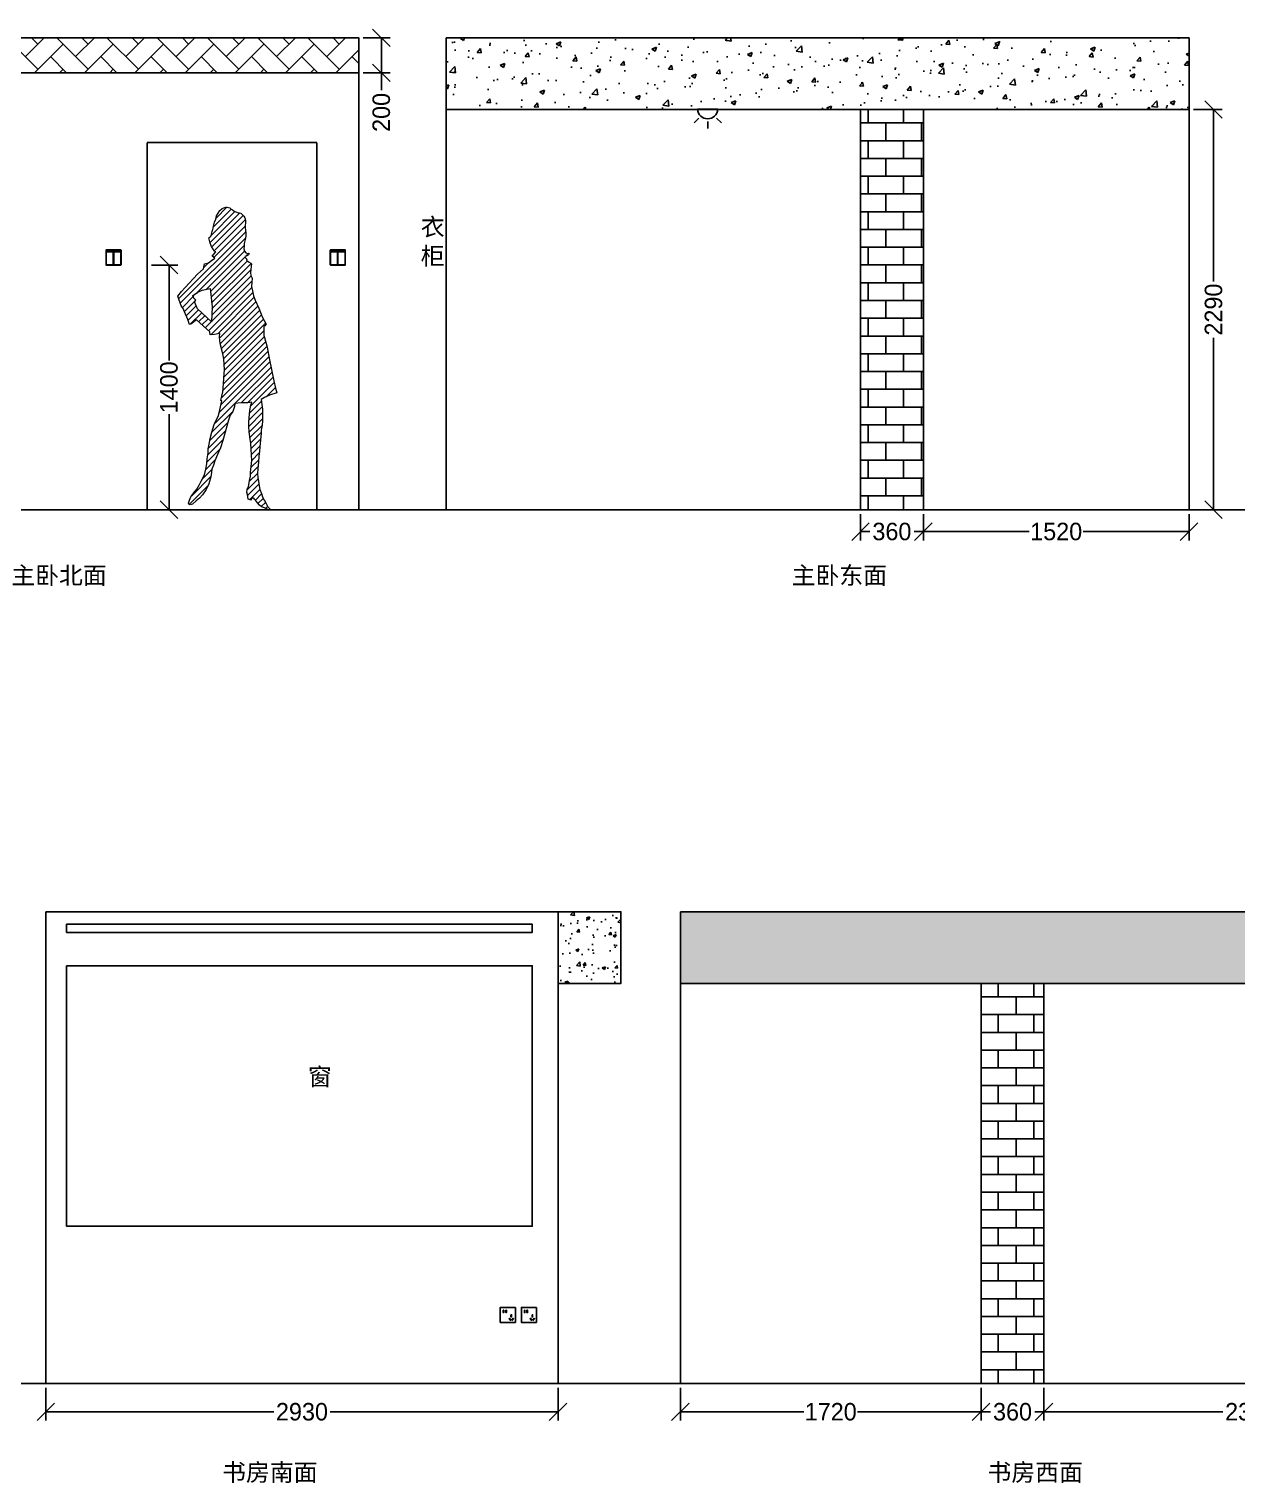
# Model space of a CAD drawing. Header units: millimetres. Extents: x -19825 to 39593, y -31971 to 32026.
# Drawn here: x -2565 to 4345, y -16925 to -8607 of the extents above; entities that cross this region are included whole.
import ezdxf

# ---------------------------------------------------------------- set-up
doc = ezdxf.new("R2010")
doc.units = ezdxf.units.MM
for name, color, linetype in [('blocks', 253, 'Continuous'), ('dim', 7, 'Continuous'), ('lighting', 6, 'Continuous'), ('strong current', 1, 'Continuous'), ('wall', 7, 'Continuous')]:
    doc.layers.add(name, color=color, linetype=linetype)
doc.styles.get("Standard").update_dxf_attribs({"font": 'Heiti SC.ttf'})
doc.dimstyles.new('副本 ISO-25', dxfattribs={"dimscale": 40, "dimtxt": 2.5, "dimasz": 2.5, "dimexe": 1.25, "dimexo": 0.625, "dimgap": 0.63, "dimtad": 0, "dimdec": 0, "dimtxsty": 'Standard', "dimblk": 'OBLIQUE', "dimblk1": 'OBLIQUE', "dimblk2": 'OBLIQUE', "dimcen": 2.5, "dimadec": 0, "dimazin": 0, "dimtfac": 1, "dimtdec": 0, "dimtmove": 0, "dimatfit": 3, "dimfxl": 1, "dimarcsym": 0})
pattern_1 = [(49.99999999999999, (0, 0), (182.184668996004, -15.93908553890309), [19.05, -209.55]), (355, (0, 0), (-35.24342142496934, 191.0568452390351), [15.24, -167.64058417]), (100.4514447, (15.182007, -1.3282535), (146.9412470903533, 175.1177519121951), [16.1900088, -178.0902446]), (46.18420000000001, (0, 50.8), (271.0790408921299, -42.04232793272719), [28.575, -314.325]), (96.63555760999999, (22.5899, 47.2965), (237.404134051503, 247.4261245977215), [24.28502314, -267.13560816]), (351.1841511700001, (0, 50.8), (237.404134064977, 247.4261245855326), [22.85996707, -251.45973192]), (21, (25.4, 38.1), (151.6143912691325, -102.2651981870876), [19.05, -209.55]), (326.0000000000001, (25.4, 38.1), (61.80202834764707, 184.1879661223193), [15.24, -167.64]), (71.45144499999999, (38.0345326, 29.5779001), (213.4164192787161, 81.92276888590526), [16.1900088, -178.0899376]), (37.50000000000001, (0, 0), (3.088603250591817, 84.55503887315311), [0, -165.608, 0, -170.18, 0, -168.275]), (7.499999999999999, (0, 0), (66.81966251030575, 100.1805748181195), [0, -97.02799999999999, 0, -161.798, 0, -64.135]), (327.5, (-56.642, 0), (135.5905951668714, -5.728743992673458), [0, -63.5, 0, -198.12, 0, -262.89]), (317.5, (-82.042, 0), (148.129181386018, 25.42649103333301), [0, -82.55, 0, -131.572, 0, -186.69])]

# ---------------------------------------------------------------- blocks, each defined once
blk = doc.blocks.new('switch - 2 gang 2 way')
at = {"transparency": 33554687}
blk.add_lwpolyline([(-43, 85.40000000000146, -0.4142135623730951), (-42.40000000000146, 86), (42.40000000000146, 86, -0.4142135623730951), (43, 85.40000000000146), (43, 0.5999999999985448, -0.4142135623730951), (42.40000000000146, 0), (-42.40000000000146, 0, -0.4142135623730951), (-43, 0.5999999999985448)], format="xyb", close=True, dxfattribs=at)
for points in [[(-41.44608262645124, 84.47344527245605), (-1.295381203100987, 84.47344527245605), (-1.295381203100987, 1.612720733352944), (-41.44608262645124, 1.612720733352944)], [(1.098822732328699, 84.47344527245605), (41.24952415567896, 84.47344527245605), (41.24952415567896, 1.612720733352944), (1.098822732328699, 1.612720733352944)], [(-36.22972963878055, 78.9285067445644), (-6.511734190771676, 78.9285067445644), (-6.511734190771676, 75.77346310053417), (-36.22972963878055, 75.77346310053417)], [(6.315175719999388, 78.9285067445644), (36.03317116800827, 78.9285067445644), (36.03317116800827, 75.77346310053417), (6.315175719999388, 75.77346310053417)]]:
    blk.add_lwpolyline(points, close=True, dxfattribs=at)
blk = doc.blocks.new('_Oblique')
at = {"color": 0, "linetype": 'ByBlock', "lineweight": -2}
blk.add_line((-0.5, -0.5), (0.5, 0.5), dxfattribs=at)
blk = doc.blocks.new('*D401')
at = {"layer": 'dim', "color": 0, "lineweight": -2, "transparency": 16777216}
for p, q in [((-1863.840760076594, -9956.90159800817), (-1714.361248203727, -9956.90159800817)), ((-1764.361248203727, -9956.90159800817), (-1764.361248203727, -10502.82923121759)), ((-1764.361248203727, -11356.90159800817), (-1764.361248203727, -10810.97396479875)), ((-1863.840760076594, -11356.90159800817), (-1714.361248203727, -11356.90159800817))]:
    blk.add_line(p, q, dxfattribs=at)
at = {"layer": 'dim', "color": 0, "lineweight": -2, "transparency": 16777216, "xscale": 100, "yscale": 100, "zscale": 100}
for p, rotation in [((-1764.361248203727, -9956.90159800817), 90), ((-1764.361248203727, -11356.90159800817), 270)]:
    blk.add_blockref('_Oblique', p, dxfattribs=dict(at, rotation=rotation))
at = {"layer": 'dim', "color": 0, "transparency": 16777216, "insert": (-1764.361248203725, -10656.90159800817), "char_height": 100, "attachment_point": 5, "rotation": 90}
blk.add_mtext('1400', dxfattribs=at)
blk = doc.blocks.new('A$C559E771F')
at = {"lineweight": 0, "ltscale": 3, "transparency": 33554559}
for p, q in [((184.0924555603415, 1527.595774493588), (354.8113977308385, 1698.314716664143)), ((190.8492848272435, 1569.70794281995), (327.1929188333452, 1706.05157682611)), ((195.357508463785, 1503.50548833789), (374.6662265267223, 1682.814206400712)), ((203.9324996736832, 1618.146496725559), (305.6645144547801, 1719.878511506598)), ((217.5206184147391, 1662.55205309295), (222.2336184144952, 1681.347053093108)), ((219.0393749445211, 1668.608711055713), (281.2141358342487, 1730.783471945382)), ((222.2336184144952, 1681.347053093108), (230.3936184146441, 1696.992053093068)), ((230.3936184146441, 1696.992053093068), (241.0646184142679, 1712.937053092959)), ((241.0646184142679, 1712.937053092959), (253.6166184144095, 1723.227053093113)), ((253.6166184144095, 1723.227053093113), (264.2846184144728, 1727.568053093186)), ((264.2846184144728, 1727.568053093186), (274.3286184147, 1730.343053093093)), ((274.3286184147, 1730.343053093093), (283.4276184143964, 1730.925053093029)), ((283.4276184143964, 1730.925053093029), (297.2336184144952, 1727.724053093028)), ((297.2336184144952, 1727.724053093028), (305.7026184140703, 1719.843053093267)), ((305.7026184140703, 1719.843053093267), (313.5476184142753, 1715.415053093078)), ((313.5476184142753, 1715.415053093078), (323.2736184142996, 1707.843053093325)), ((323.2736184142996, 1707.843053093325), (336.4526184145361, 1701.819053093059)), ((336.4526184145361, 1701.819053093059), (345.5486184144393, 1698.951053092984)), ((345.5486184144393, 1698.951053092984), (351.5096184145658, 1699.554053093219)), ((351.5096184145658, 1699.554053093219), (359.9816184141673, 1696.374053093052)), ((359.9816184141673, 1696.374053093052), (370.3346184142865, 1687.542053093057)), ((370.3346184142865, 1687.542053093057), (377.5496184141375, 1679.66705309329)), ((377.5496184141375, 1679.66705309329), (383.510618414497, 1669.290053092962)), ((383.510618414497, 1669.290053092962), (386.6456184145063, 1656.414053093205)), ((5.130209367489441, 1207.212172063504), (388.5435770270415, 1590.625539723027)), ((193.0316184142139, 1576.72805309316), (197.7446184144355, 1592.07305309319)), ((197.7446184144355, 1592.07305309319), (201.1976184141822, 1602.720053093246)), ((201.1976184141822, 1602.720053093246), (202.1396184144542, 1610.871053093025)), ((202.1396184144542, 1610.871053093025), (206.8496184144169, 1629.984053093096)), ((205.8488688590005, 1443.286170614185), (385.6308736917563, 1623.068175447086)), ((206.8496184144169, 1629.984053093096), (210.3056184144225, 1645.335053093062)), ((207.9259418612346, 1480.718582675879), (386.0534701268189, 1658.84611094126)), ((210.3056184144225, 1645.335053093062), (217.5206184147391, 1662.55205309295)), ((388.2116184146143, 1638.52805309309), (385.0736184143462, 1630.074053093063)), ((385.0736184143462, 1630.074053093063), (386.321618414484, 1614.384053093119)), ((386.321618414484, 1614.384053093119), (387.887618414592, 1599.324053092947)), ((386.6456184145063, 1656.414053093205), (388.2116184146143, 1638.52805309309)), ((387.887618414592, 1599.324053092947), (389.1416184143163, 1582.695053093222)), ((389.1416184143163, 1582.695053093222), (388.8236184143462, 1564.818053093011)), ((14.25121694803238, 1180.977840584732), (387.1517919108737, 1553.878415547369)), ((110.7890523015521, 1242.160336878791), (379.9074130982626, 1511.278697675705)), ((177.6536184144205, 1554.846053092944), (183.6176184141077, 1559.208053093083)), ((184.5536184143275, 1525.644053093012), (177.6536184144205, 1554.846053092944)), ((183.6176184141077, 1559.208053093083), (190.2086184141225, 1567.647053093038)), ((193.9616184146143, 1505.838053092972), (184.5536184143275, 1525.644053093012)), ((190.2086184141225, 1567.647053093038), (193.0316184142139, 1576.72805309316)), ((203.3726184144616, 1490.112053092889), (193.9616184146143, 1505.838053092972)), ((379.7156184143387, 1508.406053093291), (378.4586184141226, 1492.728053092869)), ((380.6576184146106, 1522.515053093055), (379.7156184143387, 1508.406053093291)), ((385.9976184142288, 1546.326053093042), (380.6576184146106, 1522.515053093055)), ((388.8236184143462, 1564.818053093011), (385.9976184142288, 1546.326053093042)), ((165.2174243747722, 1261.233369892725), (382.3454937289934, 1478.361439246975)), ((176.0606184140779, 1413.399053092958), (193.6346184147987, 1426.173053092992)), ((187.6739207764622, 1248.33452723507), (384.4759322793689, 1445.136538737977)), ((190.7984646602999, 1216.103732059797), (398.842597764451, 1424.147865163773)), ((193.6346184147987, 1426.173053092992), (211.2086184143554, 1439.577053093031)), ((196.1486184145324, 1449.99905309311), (217.779996312689, 1475.897465489368)), ((211.2086184143554, 1439.577053093031), (196.1486184145324, 1449.99905309311)), ((208.7066184147261, 1479.108053093165), (203.3726184144616, 1490.112053092889)), ((217.779996312689, 1475.897465489368), (208.7066184147261, 1479.108053093165)), ((378.4586184141226, 1492.728053092869), (381.2816184144467, 1479.540053092962)), ((381.2816184144467, 1479.540053092962), (390.3776184143499, 1469.463053092855)), ((394.4516184143721, 1453.131053093151), (382.8446184145287, 1449.111053093074)), ((382.8446184145287, 1449.111053093074), (385.0376184144989, 1443.768053093255)), ((385.0376184144989, 1443.768053093255), (389.1146184145474, 1439.670053093141)), ((389.1146184145474, 1439.670053093141), (394.4486184141133, 1433.685053092922)), ((390.3776184143499, 1469.463053092855), (399.7886184141972, 1465.653053092916)), ((391.420715442393, 1452.081321900972), (405.9709568419493, 1466.631563300616)), ((394.4486184141133, 1433.685053092922), (394.1336184146348, 1428.354053093033)), ((394.1336184146348, 1428.354053093033), (405.4286184143274, 1418.265053093171)), ((404.1806184144226, 1458.417053092999), (394.4516184143721, 1453.131053093151)), ((399.7886184141972, 1465.653053092916), (403.8686184142716, 1467.516053093335)), ((403.8686184142716, 1467.516053093335), (407.6336184146347, 1465.932053093013)), ((407.6336184146347, 1465.932053093013), (404.1806184144226, 1458.417053092999)), ((405.4286184143274, 1418.265053093171), (418.2926184141543, 1410.678053093113)), ((43.31061841454356, 1272.261053092981), (113.6066184146329, 1348.455053093232)), ((113.6066184146329, 1348.455053093232), (147.815618414199, 1379.031053093116)), ((147.815618414199, 1379.031053093116), (152.8406184143387, 1407.549053093156)), ((149.1464353408664, 1386.583737096225), (175.9284541357774, 1413.36575589102)), ((152.8406184143387, 1407.549053093156), (176.0606184140779, 1413.399053092958)), ((193.9230085443705, 1183.872936884436), (419.4650915216189, 1409.415019861626)), ((194.0812220005318, 1113.320472221647), (419.637615454616, 1338.876865675789)), ((195.6275106885005, 1150.222099969163), (417.6077460669912, 1372.202335347596)), ((417.6596184140071, 1373.667053092998), (417.0266184145584, 1355.793053093104)), ((417.0266184145584, 1355.793053093104), (418.9046184141188, 1340.730053092848)), ((420.7976184142752, 1394.040053093078), (417.6596184140071, 1373.667053092998)), ((418.2926184141543, 1410.678053093113), (422.6816184141206, 1405.950053092994)), ((418.9046184141188, 1340.730053092848), (425.4926184145733, 1324.074053093063)), ((422.6816184141206, 1405.950053092994), (420.7976184142752, 1394.040053093078)), ((-0.0003815856762230001, 1221.969053093082), (21.02661841455847, 1248.528053093265)), ((21.02661841455847, 1248.528053093265), (43.31061841454356, 1272.261053092981)), ((113.9006184143945, 1244.322053093143), (138.6926184147596, 1255.809053093166)), ((138.6926184147596, 1255.809053093166), (184.961618413683, 1265.271053093165)), ((175.3956495791208, 1023.924221681984), (423.2185422508045, 1271.747114353668)), ((184.961618413683, 1265.271053093165), (187.6406184141524, 1248.678053093114)), ((187.6406184141524, 1248.678053093114), (196.0976184145546, 1161.441053093149)), ((192.5349333120975, 1076.41884447413), (424.8110756631938, 1308.694986825227)), ((424.5476184142752, 1302.750053092983), (422.3486184142528, 1276.728053093218)), ((422.3486184142528, 1276.728053093218), (426.7346184141933, 1251.61505309309)), ((425.4926184145733, 1324.074053093063), (424.5476184142752, 1302.750053092983)), ((426.7346184141933, 1251.61505309309), (433.9466184144837, 1224.60905309327)), ((19.44261841429397, 1166.046053093189), (-0.0003815856762230001, 1221.969053093082)), ((31.67661841423251, 1151.874053092819), (19.44261841429397, 1166.046053093189)), ((26.49973135604523, 1157.871015933342), (90.23255999572572, 1221.60384457311)), ((37.71477148728446, 1133.730717005266), (103.3562032077461, 1199.372148725699)), ((48.52421001391485, 1109.184816472523), (105.9038438852876, 1166.564450343867)), ((85.00761841447093, 1224.249053093285), (113.9006184143945, 1244.322053093143)), ((90.99261841457336, 1221.219053092966), (85.00761841447093, 1224.249053093285)), ((91.61961841443554, 1209.93005309315), (90.99261841457336, 1221.219053092966)), ((103.5386184141971, 1199.208053093141), (91.61961841443554, 1209.93005309315)), ((96.63561841426416, 1188.891053092928), (103.5386184141971, 1199.208053093141)), ((112.9436184139922, 1149.606053093128), (96.63561841426416, 1188.891053092928)), ((188.2728320537135, 1001.446065096912), (429.2021015575155, 1242.37533460086)), ((228.4931646271143, 1006.311058611172), (437.5288537119049, 1215.346747695963)), ((239.6501594176516, 982.1127143423073), (447.5831383136098, 1190.04569323812)), ((243.5688819531351, 950.6760978185338), (457.9576656008139, 1165.064881466213)), ((433.9466184144837, 1224.60905309327), (443.6696184147148, 1199.469053093315)), ((443.6696184147148, 1199.469053093315), (463.1156184142455, 1152.64505309306)), ((37.94961841404439, 1133.025053092773), (31.67661841423251, 1151.874053092819)), ((58.02561841439455, 1087.764053093065), (37.94961841404439, 1133.025053092773)), ((68.06061841454357, 1060.428053092939), (58.02561841439455, 1087.764053093065)), ((59.21602899068965, 1084.521296390158), (118.7709700595587, 1144.076237459085)), ((70.84492716705427, 1060.794855507032), (136.9117606442887, 1126.861688984209)), ((106.6556184142828, 1085.652053092926), (74.96061841445044, 1061.337053093273)), ((183.2066184142604, 1016.910053092957), (106.6556184142828, 1085.652053092926)), ((192.440618414199, 1074.168053092813), (112.9436184139922, 1149.606053093128)), ((119.5122988261282, 1074.106888106733), (155.052551228553, 1109.647140509245)), ((138.1400824105367, 1057.379332631797), (173.1933418130502, 1092.432592034369)), ((196.0976184145546, 1161.441053093149), (192.440618414199, 1074.168053092813)), ((250.1369646885432, 921.8888414945686), (468.3842203745152, 1140.136097180657)), ((257.2169384758455, 893.6134762224973), (478.8622179718221, 1115.25875571859)), ((263.6128627480939, 864.6540614354891), (490.0583946849217, 1091.099593372433)), ((463.1156184142455, 1152.64505309306), (483.5006184144877, 1104.246053093025)), ((483.5006184144877, 1104.246053093025), (505.14261841448, 1060.860053093201)), ((74.96061841445044, 1061.337053093273), (68.06061841454357, 1060.428053092939)), ((156.767865994945, 1040.65177715689), (191.3341323975473, 1075.218043559434)), ((184.4576184144243, 1001.223053093156), (183.2066184142604, 1016.910053092957)), ((209.2466184145305, 1002.672053093003), (184.4576184144243, 1001.223053093156)), ((239.9966184142977, 1008.486053093132), (209.2466184145305, 1002.672053093003)), ((239.3666184144095, 989.3580530929903), (239.9966184142977, 1008.486053093132)), ((265.4342773023527, 831.1201369303453), (501.8250221060589, 1067.51088173408)), ((266.3563026285264, 796.6868231971747), (492.7991402717307, 1023.129660840495)), ((493.2176184142008, 1048.053053093114), (492.3441302743738, 996.0305330855772)), ((498.239618414547, 1052.109053093154), (493.2176184142008, 1048.053053093114)), ((503.5316184142137, 1059.12605309303), (498.239618414547, 1052.109053093154)), ((505.14261841448, 1060.860053093201), (503.5316184142137, 1059.12605309303)), ((240.2996184146032, 965.5170530930336), (239.3666184144095, 989.3580530929903)), ((245.0036184140481, 944.1630530932744), (240.2996184146032, 965.5170530930336)), ((253.469618414063, 907.4280530931136), (245.0036184140481, 944.1630530932744)), ((257.8975034598261, 682.1620068505581), (510.4230793751776, 934.6875827659967)), ((261.2643257293385, 720.8841681794728), (503.071969273733, 962.6918117238383)), ((264.7287363568321, 759.7039178662817), (495.0816964525729, 990.0568779620517)), ((492.3441302743738, 996.0305330855772), (496.9706184142269, 985.9350530930968)), ((496.9706184142269, 985.9350530930968), (511.3976184143685, 930.9750530931343)), ((511.3976184143685, 930.9750530931343), (524.8766184141858, 858.4590530931889)), ((237.5211987574585, 555.7196849702741), (527.4923174693249, 845.690803682315)), ((246.9257900058292, 600.4796152780183), (521.7462692798581, 875.3000945519886)), ((249.084864096716, 637.9940284279293), (516.2046143561602, 905.1137786875481)), ((260.3696184142027, 881.9910530931376), (253.469618414063, 907.4280530931136)), ((264.1286184145138, 861.8970530929217), (260.3696184142027, 881.9910530931376)), ((266.6306184143759, 802.9200530932575), (264.1286184145138, 861.8970530929217)), ((524.8766184141858, 858.4590530931889), (549.6297523607498, 737.6293317667149)), ((213.2107195577118, 496.0538667110377), (533.5037083150819, 816.3468554685242)), ((261.2816184146796, 721.0830530930832), (264.4226184142754, 752.7480530932953)), ((264.4226184142754, 752.7480530932953), (266.6306184143759, 802.9200530932575)), ((363.354704861762, 610.8425129559764), (539.515099160606, 787.0029072548205)), ((399.1120577552356, 611.2445267898148), (545.526490006363, 757.6589590410292)), ((246.2036184144672, 625.1790530930448), (257.192618414294, 674.0550530928592)), ((257.192618414294, 674.0550530928592), (261.2816184146796, 721.0830530930832)), ((418.0212825713677, 594.7984125467773), (551.7109512372408, 728.4880812127667)), ((504.8173560695722, 646.2391469858121), (558.2675850975792, 699.6893760137607)), ((565.9436184144579, 668.820053093048), (525.7796184141189, 655.2120530930404)), ((549.6297523607498, 737.6293317667149), (559.3616184145211, 694.8840530929447)), ((559.3616184145211, 694.8840530929447), (565.9436184144579, 668.820053093048)), ((561.1189516747836, 667.1854035315046), (565.3004556051455, 671.366907462012)), ((237.0896184141748, 553.7100530932948), (244.6256184149533, 588.8010530930187)), ((244.6256184149533, 588.8010530930187), (251.5376184140332, 623.8950530928852)), ((251.5376184140332, 623.8950530928852), (246.2036184144672, 625.1790530930448)), ((324.0086184141692, 590.9340530932241), (314.2766184140928, 561.4980530931789)), ((325.8956184142735, 608.4870530931221), (324.0086184141692, 590.9340530932241)), ((361.9796184143051, 610.8270530929148), (325.8956184142735, 608.4870530931221)), ((401.2046184143981, 611.2680530932557), (361.9796184143051, 610.8270530929148)), ((422.8556184140033, 614.9250530930294), (401.2046184143981, 611.2680530932557)), ((406.8933731089344, 512.9598249656847), (483.3487445625942, 589.4151964194316)), ((410.6761887264438, 552.0979796427127), (479.1606537359767, 620.5824446522163)), ((412.1786184143274, 567.3030530931718), (418.7696184143423, 598.3200530932228)), ((418.7696184143423, 598.3200530932228), (422.8556184140033, 614.9250530930294)), ((495.3416184140368, 642.1830530928855), (477.7676184142473, 630.3480530930974)), ((477.7676184142473, 630.3480530930974), (481.8416184145026, 601.7880530928668)), ((481.8416184145026, 601.7880530928668), (484.9766184145117, 576.0510530929605)), ((525.7796184141189, 655.2120530930404), (495.3416184140368, 642.1830530928855)), ((193.8714898191392, 441.3592979133826), (314.4081828717608, 561.8959909658586)), ((209.1506184143946, 486.7200530930132), (220.4516184143722, 512.7000530931691)), ((220.4516184143722, 512.7000530931691), (231.1256184149534, 534.2910530931257)), ((231.1256184149534, 534.2910530931257), (237.0896184141748, 553.7100530932948)), ((290.4236184144393, 511.7400530930901), (270.3296184143983, 443.4600530931201)), ((299.8406184143387, 541.1790530932194), (290.4236184144393, 511.7400530930901)), ((314.2766184140928, 561.4980530931789), (299.8406184143387, 541.1790530932194)), ((405.8846184143328, 476.0580530928855), (405.890618414618, 502.095053093013)), ((405.8847423461266, 476.5958551435324), (485.3255780939942, 556.0366908915457)), ((405.890618414618, 502.095053093013), (408.0896184144077, 525.9210530930723)), ((408.0896184144077, 525.9210530930723), (412.1786184143274, 567.3030530931718)), ((408.7711410829797, 444.1269148209831), (484.5659878330771, 519.9217615711677)), ((484.0196184145751, 508.9350530932134), (482.1326184140052, 482.913053093216)), ((485.5946184145287, 540.6060530931863), (484.0196184145751, 508.9350530932134)), ((484.9766184145117, 576.0510530929605), (485.5946184145287, 540.6060530931863)), ((175.303330323426, 352.0804602988355), (271.8503235005774, 448.627453476045)), ((183.0387238524854, 395.1711928872683), (286.5938212606124, 498.7262902953951)), ((185.6036184141412, 407.4810530931281), (194.3966184144374, 443.5110530930978)), ((194.3966184144374, 443.5110530930978), (200.9876184146851, 462.609053093096)), ((200.9876184146851, 462.609053093096), (209.1506184143946, 486.7200530930132)), ((270.3296184143983, 443.4600530931201), (258.3956184140407, 395.5290530930796)), ((408.701618414372, 444.6840530929911), (405.8846184143328, 476.0580530928855)), ((413.7146184144077, 404.5110530928647), (408.701618414372, 444.6840530929911)), ((412.6935133817605, 412.6939480605651), (481.9805396799928, 481.9809743587975)), ((417.1244813255033, 381.7695769452257), (477.0744583893102, 441.7195540089742)), ((476.7896184148266, 435.5760530932164), (473.6456184145063, 400.7760530931117)), ((477.7346184144262, 455.9580530931416), (476.7896184148266, 435.5760530932164)), ((482.1326184140052, 482.913053093216), (477.7346184144262, 455.9580530931416)), ((167.6484816228039, 273.7149334796704), (243.5897008692846, 349.6561527259764)), ((172.6551191976759, 314.0769101140032), (259.8173269825056, 401.2391178988035)), ((174.605618414469, 325.0440530930937), (174.6086184140295, 347.6280530928925)), ((174.6086184140295, 347.6280530928925), (179.0096184143331, 375.8340530928981)), ((179.0096184143331, 375.8340530928981), (185.6036184141412, 407.4810530931281)), ((245.2136184142437, 353.2470530929568), (227.94561841432, 315.0630530931812)), ((258.3956184140407, 395.5290530930796), (245.2136184142437, 353.2470530929568)), ((417.4796184147708, 379.4010530930536), (413.7146184144077, 404.5110530928647)), ((420.6086184144951, 345.8280530929042), (417.4796184147708, 379.4010530930536)), ((420.2616063398306, 349.5513629000634), (473.8600772216448, 403.1498337817611)), ((421.2296184147708, 312.2640530932986), (420.6086184144951, 345.8280530929042)), ((421.1769377263262, 315.1113552271854), (469.977818025276, 363.9122355261352)), ((467.9876184146851, 333.0570530930127), (463.5896184146404, 307.3560530931863)), ((469.5596184143797, 359.7090530930145), (467.9876184146851, 333.0570530930127)), ((473.6456184145063, 400.7760530931117), (469.5596184143797, 359.7090530930145)), ((161.4116184148006, 231.3270530929149), (167.0666184143629, 263.2890530931472)), ((161.582658813335, 232.2937716109154), (214.1079502461944, 284.8190630437457)), ((167.0666184143629, 263.2890530931472), (168.6416184143163, 291.5100530931668)), ((168.6416184143163, 291.5100530931668), (174.605618414469, 325.0440530930937)), ((203.7746184142307, 254.0190530928958), (195.6116184142884, 232.4160530930094)), ((211.6226184144616, 279.3870530932036), (203.7746184142307, 254.0190530928958)), ((227.94561841432, 315.0630530931812), (211.6226184144616, 279.3870530932036)), ((418.4651372903027, 241.6888766725315), (462.986600141041, 286.210339523328)), ((419.02161841467, 247.0350530932484), (423.1076184143311, 280.8900530931714)), ((423.1076184143311, 280.8900530931714), (421.2296184147708, 312.2640530932986)), ((423.062625722494, 281.6417041640378), (466.6476856947411, 325.226764136256)), ((462.6416184143163, 274.1130530928785), (458.5556184146553, 233.9880530931115)), ((463.5896184146404, 307.3560530931863), (462.6416184143163, 274.1130530928785)), ((79.9035251501482, 79.90395982892369), (189.1197342174127, 189.1201688962173)), ((134.7296184143051, 163.3890530931821), (152.6216184145305, 200.3160530933237)), ((141.0238605183549, 176.3796342564746), (195.4201031879055, 230.7758769260836)), ((152.6216184145305, 200.3160530933237), (161.4116184148006, 231.3270530929149)), ((189.0176184142474, 188.5380530930415), (177.3986184145324, 148.7580530929554)), ((193.4156184145249, 213.6090530932706), (189.0176184142474, 188.5380530930415)), ((195.6116184142884, 232.4160530930094), (193.4156184145249, 213.6090530932706)), ((396.9934144462459, 114.1511366505001), (459.1046293999534, 176.2623516042658)), ((405.8246184142772, 142.6530530930322), (409.5956184142269, 167.4150530930783)), ((408.6423368104734, 161.1553980738681), (457.1684070886113, 209.6814683520642)), ((409.5956184142269, 167.4150530930783), (416.1866184142417, 191.5320530932222)), ((415.5626184144057, 213.8040530929284), (419.02161841467, 247.0350530932484)), ((416.1866184142417, 191.5320530932222), (415.5626184144057, 213.8040530929284)), ((415.8453216566701, 203.7137219796132), (459.9655730638183, 247.8339733868488)), ((458.5556184146553, 233.9880530931115), (456.980618414469, 206.3910530931025)), ((456.980618414469, 206.3910530931025), (457.9196184142491, 183.4920530930685)), ((457.9196184142491, 183.4920530930685), (461.3666184141766, 162.4620530929242)), ((65.71631042612715, 30.36140604584943), (172.4202177487313, 137.0653133682499)), ((75.72561841434798, 73.96805309309275), (92.23761841421944, 97.42805309293907)), ((92.23761841421944, 97.42805309293907), (108.3626184142195, 118.0380530929833)), ((108.3626184142195, 118.0380530929833), (124.3736184146255, 143.6790530931611)), ((142.2476184144616, 84.31205309290091), (123.7286184143741, 65.26805309296469)), ((124.3736184146255, 143.6790530931611), (134.7296184143051, 163.3890530931821)), ((163.2716184144374, 115.5780530930788), (142.2476184144616, 84.31205309290091)), ((177.3986184145324, 148.7580530929554), (163.2716184144374, 115.5780530930788)), ((396.0896184144077, 100.3560530930699), (397.0346184144728, 114.780053093069)), ((398.5976184140891, 86.22905309314956), (396.0896184144077, 100.3560530930699)), ((397.0346184144728, 114.780053093069), (399.5456184144132, 124.1790530930447)), ((403.3016184146982, 59.859053093096), (398.5976184140891, 86.22905309314956)), ((399.4800235896837, 81.28240673456457), (463.6212681510951, 145.4236512958887)), ((399.5456184144132, 124.1790530930447), (402.6836184146814, 124.4760530931235)), ((402.6836184146814, 124.4760530931235), (405.8246184142772, 142.6530530930322)), ((410.9981465633026, 57.44519064878114), (470.019380643731, 116.4664247293549)), ((444.128082566196, 55.21978759259218), (479.0334055686834, 90.12511059507959)), ((461.3666184141766, 162.4620530929242), (464.813618414104, 136.4130530930997)), ((464.813618414104, 136.4130530930997), (470.1416184138507, 115.9980530931789)), ((470.1416184138507, 115.9980530931789), (478.298618414439, 92.1240530931682)), ((478.298618414439, 92.1240530931682), (482.6876184139401, 80.18405309328227)), ((61.28361841430886, 36.71105309287667), (67.24761841446161, 54.56405309317052)), ((63.16461841436103, 31.37105309296749), (61.28361841430886, 36.71105309287667)), ((70.38261841400526, 28.51505309311324), (63.16461841436103, 31.37105309296749)), ((67.24761841446161, 54.56405309317052), (75.72561841434798, 73.96805309309275)), ((83.55861841421574, 32.52605309311184), (70.38261841400526, 28.51505309311324)), ((105.2126184145454, 50.93105309313978), (83.55861841421574, 32.52605309311184)), ((123.7286184143741, 65.26805309296469), (105.2126184145454, 50.93105309313978)), ((420.5576184145175, 54.44705309314304), (403.3016184146982, 59.859053093096)), ((420.8696184142026, 59.77805309320681), (420.5576184145175, 54.44705309314304)), ((424.3226184146478, 65.09405309296562), (420.8696184142026, 59.77805309320681)), ((429.3416184145026, 66.3240530930634), (424.3226184146478, 65.09405309296562)), ((434.6786184143273, 65.35805309299029), (429.3416184145026, 66.3240530930634)), ((439.3826184147036, 60.31805309318588), (434.6786184143273, 65.35805309299029)), ((444.0896184144077, 55.27505309312255), (439.3826184147036, 60.31805309318588)), ((455.6966184140183, 38.59805309280637), (444.0896184144077, 55.27505309312255)), ((467.3036184143273, 25.36805309323245), (455.6966184140183, 38.59805309280637)), ((459.0450482782907, 34.78141424525529), (488.9248504559508, 64.66121642274084)), ((478.910618414171, 17.16005309324828), (467.3036184143273, 25.36805309323245)), ((477.6619991359767, 18.04302604359691), (501.7590944950932, 42.1401214026555)), ((496.1636184144297, 10.49105309313745), (478.910618414171, 17.16005309324828)), ((482.6876184139401, 80.18405309328227), (492.4106184144037, 55.9860530932492)), ((492.4106184144037, 55.9860530932492), (493.664618414361, 56.29205309317332)), ((493.664618414361, 56.29205309317332), (505.8956184145062, 34.9080530932697)), ((519.0716184144839, 0.0330530932114925), (496.1636184144297, 10.49105309313745)), ((502.5498923577832, 7.575580206001178), (514.4299723680593, 19.45566021610284)), ((505.8956184145062, 34.9080530932697), (515.6216184142976, 17.29805309316725)), ((515.6216184142976, 17.29805309316725), (528.4856184145901, 3.435053093038731)), ((525.6596184142401, 5.30931574758e-05), (519.0716184144839, 0.0330530932114925)), ((528.4856184145901, 3.435053093038731), (525.6596184142401, 5.30931574758e-05))]:
    blk.add_line(p, q, dxfattribs=at)
blk = doc.blocks.new('*D402')
at = {"layer": 'dim', "color": 0, "lineweight": -2, "transparency": 16777216}
for p, q in [((2551.154559232935, -11381.90159800817), (2551.154559232935, -11532.12896340471)), ((4071.154559232935, -11381.90159800817), (4071.154559232935, -11532.12896340471)), ((2551.154559232935, -11482.12896340471), (3157.082192442353, -11482.12896340471)), ((4071.154559232935, -11482.12896340471), (3465.226926023517, -11482.12896340471))]:
    blk.add_line(p, q, dxfattribs=at)
at = {"layer": 'dim', "color": 0, "lineweight": -2, "transparency": 16777216, "xscale": 100, "yscale": 100, "zscale": 100, "rotation": 180}
blk.add_blockref('_Oblique', (2551.154559232935, -11482.12896340471), dxfattribs=at)
at = {"layer": 'dim', "color": 0, "lineweight": -2, "transparency": 16777216, "xscale": 100, "yscale": 100, "zscale": 100}
blk.add_blockref('_Oblique', (4071.154559232935, -11482.12896340471), dxfattribs=at)
at = {"layer": 'dim', "color": 0, "transparency": 16777216, "insert": (3311.154559232935, -11482.12896340471), "char_height": 100, "attachment_point": 5}
blk.add_mtext('1520', dxfattribs=at)
blk = doc.blocks.new('*D403')
at = {"layer": 'dim', "color": 0, "lineweight": -2, "transparency": 16777216}
for p, q in [((2191.154559232935, -11381.90159800817), (2191.154559232935, -11532.12896340471)), ((2551.154559232935, -11381.90159800817), (2551.154559232935, -11532.12896340471)), ((2191.154559232935, -11482.12896340471), (2244.343654648053, -11482.12896340471)), ((2551.154559232935, -11482.12896340471), (2497.965463817817, -11482.12896340471))]:
    blk.add_line(p, q, dxfattribs=at)
at = {"layer": 'dim', "color": 0, "lineweight": -2, "transparency": 16777216, "xscale": 100, "yscale": 100, "zscale": 100, "rotation": 180}
blk.add_blockref('_Oblique', (2191.154559232935, -11482.12896340471), dxfattribs=at)
at = {"layer": 'dim', "color": 0, "lineweight": -2, "transparency": 16777216, "xscale": 100, "yscale": 100, "zscale": 100}
blk.add_blockref('_Oblique', (2551.154559232935, -11482.12896340471), dxfattribs=at)
at = {"layer": 'dim', "color": 0, "transparency": 16777216, "insert": (2371.154559232935, -11482.12896340471), "char_height": 100, "attachment_point": 5}
blk.add_mtext('360', dxfattribs=at)
blk = doc.blocks.new('wall light 2')
at = {"color": 6, "ltscale": 8, "transparency": 33554687}
for p, q in [((-50, -50), (-78.28427124746213, -78.28427124746122)), ((0, -70), (0, -110)), ((50, -50), (78.28427124746213, -78.28427124746122))]:
    blk.add_line(p, q, dxfattribs=at)
at = {"color": 6, "transparency": 33554687}
blk.add_lwpolyline([(57.66218352597207, -7.061580848692893e-15), (-57.66218352597207, 7.061580848692893e-15)], dxfattribs=at)
blk.add_arc((3.947104616018341e-16, 3.223055511814891), 57.75219039842527, 183.1992461468761, 356.8007538531239, dxfattribs=at)
blk = doc.blocks.new('*D404')
at = {"layer": 'dim', "color": 0, "lineweight": -2, "transparency": 16777216}
for p, q in [((4096.154559232935, -9066.901598008175), (4261.405157900823, -9066.901598008175)), ((4211.405157900823, -9066.901598008175), (4211.405157900823, -10050.39428697967)), ((4211.405157900822, -11356.90159800817), (4211.405157900822, -10373.40890903667)), ((4096.154559232934, -11356.90159800817), (4261.405157900822, -11356.90159800817))]:
    blk.add_line(p, q, dxfattribs=at)
at = {"layer": 'dim', "color": 0, "lineweight": -2, "transparency": 16777216, "xscale": 100, "yscale": 100, "zscale": 100}
for p, rotation in [((4211.405157900823, -9066.901598008175), 90), ((4211.405157900822, -11356.90159800817), 270)]:
    blk.add_blockref('_Oblique', p, dxfattribs=dict(at, rotation=rotation))
at = {"layer": 'dim', "color": 0, "transparency": 16777216, "insert": (4211.405157900824, -10211.90159800817), "char_height": 100, "attachment_point": 5, "rotation": 90}
blk.add_mtext('2290', dxfattribs=at)
blk = doc.blocks.new('*D413')
at = {"layer": 'wall', "color": 0, "lineweight": -2, "transparency": 16777216}
for p, q in [((-653.8407600765931, -8656.901598008171), (-499.5305905597043, -8656.901598008171)), ((-549.5305905597043, -8656.901598008171), (-549.5305905597043, -8856.901598008171)), ((-653.8407600765931, -8856.901598008171), (-499.5305905597043, -8856.901598008171)), ((-549.5305905597043, -8856.901598008171), (-549.5305905597043, -8956.901598008171))]:
    blk.add_line(p, q, dxfattribs=at)
at = {"layer": 'wall', "color": 0, "lineweight": -2, "transparency": 16777216, "xscale": 100, "yscale": 100, "zscale": 100}
for p, rotation in [((-549.5305905597043, -8656.901598008171), 90), ((-549.5305905597043, -8856.901598008171), 270)]:
    blk.add_blockref('_Oblique', p, dxfattribs=dict(at, rotation=rotation))
at = {"layer": 'wall', "color": 0, "transparency": 16777216, "insert": (-549.5305905597029, -9083.712502593053), "char_height": 100, "attachment_point": 5, "rotation": 90}
blk.add_mtext('200', dxfattribs=at)
blk = doc.blocks.new('socket-5')
at = {"layer": 'strong current'}
blk.add_lwpolyline([(-43, 85.40000000000146, -0.4142135623730951), (-42.40000000000146, 86), (42.40000000000146, 86, -0.4142135623730951), (43, 85.40000000000146), (43, 0.5999999999985448, -0.4142135623730951), (42.40000000000146, 0), (-42.40000000000146, 0, -0.4142135623730951), (-43, 0.5999999999985448)], format="xyb", close=True, dxfattribs=at)
for points in [[(-26, 70), (-23, 70), (-23, 56), (-26, 56)], [(-11, 70), (-8, 70), (-8, 56), (-11, 56)], [(6.786895873545291, 22.11774245348715), (9.21310412645471, 23.88225754651285), (16.21310412645471, 13.88225754651285), (13.78689587354529, 12.11774245348715)], [(18, 44), (21, 44), (21, 32), (18, 32)], [(29.81106401634315, 23.9145661412731), (32.18893598365685, 22.0854338587269), (25.18893598365685, 12.0854338587269), (22.81106401634315, 13.9145661412731)]]:
    blk.add_lwpolyline(points, close=True, dxfattribs=at)
blk = doc.blocks.new('*D425')
at = {"layer": 'wall', "color": 0, "lineweight": -2, "transparency": 16777216}
for p, q in [((-2468.845440767066, -16381.90159800817), (-2468.845440767066, -16568.2912631318)), ((461.1545592329348, -16381.90159800817), (461.1545592329348, -16568.2912631318)), ((-2468.845440767066, -16518.2912631318), (-1165.352751795566, -16518.2912631318)), ((461.1545592329348, -16518.2912631318), (-842.338129738565, -16518.2912631318))]:
    blk.add_line(p, q, dxfattribs=at)
at = {"layer": 'wall', "color": 0, "lineweight": -2, "transparency": 16777216, "xscale": 100, "yscale": 100, "zscale": 100, "rotation": 180}
blk.add_blockref('_Oblique', (-2468.845440767066, -16518.2912631318), dxfattribs=at)
at = {"layer": 'wall', "color": 0, "lineweight": -2, "transparency": 16777216, "xscale": 100, "yscale": 100, "zscale": 100}
blk.add_blockref('_Oblique', (461.1545592329348, -16518.2912631318), dxfattribs=at)
at = {"layer": 'wall', "color": 0, "transparency": 16777216, "insert": (-1003.845440767066, -16518.2912631318), "char_height": 100, "attachment_point": 5}
blk.add_mtext('2930', dxfattribs=at)
blk = doc.blocks.new('*D426')
at = {"layer": 'dim', "color": 0, "lineweight": -2, "transparency": 16777216}
for p, q in [((1161.154559232935, -16381.90159800817), (1161.154559232935, -16568.2912631318)), ((2881.154559232935, -16381.90159800817), (2881.154559232935, -16568.2912631318)), ((1161.154559232935, -16518.2912631318), (1867.082192442352, -16518.2912631318)), ((2881.154559232935, -16518.2912631318), (2175.226926023517, -16518.2912631318))]:
    blk.add_line(p, q, dxfattribs=at)
at = {"layer": 'dim', "color": 0, "lineweight": -2, "transparency": 16777216, "xscale": 100, "yscale": 100, "zscale": 100, "rotation": 180}
blk.add_blockref('_Oblique', (1161.154559232935, -16518.2912631318), dxfattribs=at)
at = {"layer": 'dim', "color": 0, "lineweight": -2, "transparency": 16777216, "xscale": 100, "yscale": 100, "zscale": 100}
blk.add_blockref('_Oblique', (2881.154559232935, -16518.2912631318), dxfattribs=at)
at = {"layer": 'dim', "color": 0, "transparency": 16777216, "insert": (2021.154559232935, -16518.2912631318), "char_height": 100, "attachment_point": 5}
blk.add_mtext('1720', dxfattribs=at)
blk = doc.blocks.new('*D427')
at = {"layer": 'dim', "color": 0, "lineweight": -2, "transparency": 16777216}
for p, q in [((2881.154559232935, -16381.90159800817), (2881.154559232935, -16568.2912631318)), ((3241.154559232935, -16381.90159800818), (3241.154559232935, -16568.2912631318)), ((2881.154559232935, -16518.2912631318), (2934.343654648053, -16518.2912631318)), ((3241.154559232935, -16518.2912631318), (3187.965463817817, -16518.2912631318))]:
    blk.add_line(p, q, dxfattribs=at)
at = {"layer": 'dim', "color": 0, "lineweight": -2, "transparency": 16777216, "xscale": 100, "yscale": 100, "zscale": 100, "rotation": 180}
blk.add_blockref('_Oblique', (2881.154559232935, -16518.2912631318), dxfattribs=at)
at = {"layer": 'dim', "color": 0, "lineweight": -2, "transparency": 16777216, "xscale": 100, "yscale": 100, "zscale": 100}
blk.add_blockref('_Oblique', (3241.154559232935, -16518.2912631318), dxfattribs=at)
at = {"layer": 'dim', "color": 0, "transparency": 16777216, "insert": (3061.154559232935, -16518.2912631318), "char_height": 100, "attachment_point": 5}
blk.add_mtext('360', dxfattribs=at)
blk = doc.blocks.new('*D428')
at = {"layer": 'dim', "color": 0, "lineweight": -2, "transparency": 16777216}
for p, q in [((3241.154559232935, -16381.90159800818), (3241.154559232935, -16568.2912631318)), ((5611.154559232936, -16381.90159800818), (5611.154559232936, -16568.2912631318)), ((3241.154559232935, -16518.2912631318), (4264.647248204435, -16518.2912631318)), ((5611.154559232936, -16518.2912631318), (4587.661870261435, -16518.2912631318))]:
    blk.add_line(p, q, dxfattribs=at)
at = {"layer": 'dim', "color": 0, "lineweight": -2, "transparency": 16777216, "xscale": 100, "yscale": 100, "zscale": 100, "rotation": 180}
blk.add_blockref('_Oblique', (3241.154559232935, -16518.2912631318), dxfattribs=at)
at = {"layer": 'dim', "color": 0, "lineweight": -2, "transparency": 16777216, "xscale": 100, "yscale": 100, "zscale": 100}
blk.add_blockref('_Oblique', (5611.154559232936, -16518.2912631318), dxfattribs=at)
at = {"layer": 'dim', "color": 0, "transparency": 16777216, "insert": (4426.154559232935, -16518.2912631318), "char_height": 100, "attachment_point": 5}
blk.add_mtext('2370', dxfattribs=at)

msp = doc.modelspace()

# ---------------------------------------------------------------- hatches: boundary and pattern name
at = {"layer": 'dim', "transparency": 33554559}
h = msp.add_hatch(dxfattribs=at)
h.set_pattern_fill('AR-HBONE', color=256)
h.set_pattern_definition([(45, (0, 0), (1.4210854715202e-14, 143.6840979371065), [304.8, -101.6]), (135, (71.842, 71.842), (1.4210854715202e-14, 143.6840979371065), [304.8, -101.6])])
h.paths.add_polyline_path([(-678.840760076594, -8656.901598008171), (-4568.840760076594, -8656.901598008171), (-4568.840760076594, -8856.901598008171), (-678.840760076594, -8856.901598008171)])
h.paths.add_polyline_path([(-4768.845440767065, -8656.901598008171), (-4968.845440767065, -8656.901598008171), (-4968.845440767065, -8856.901598008171), (-4768.845440767065, -8856.901598008171)])
at = {"layer": 'wall', "transparency": 33554559}
h = msp.add_hatch(dxfattribs=at)
h.set_pattern_fill('AR-CONC', color=256, scale=1.5)
h.set_pattern_definition([(49.99999999999999, (0, 0), (273.277003494006, -23.90862830835463), [28.575, -314.325]), (355, (0, 0), (-52.86513213745401, 286.5852678585527), [22.86, -251.460876255]), (100.4514447, (22.7730105, -1.99238025), (220.4118706355299, 262.6766278682927), [24.2850132, -267.1353669]), (46.18420000000001, (0, 76.19999999999999), (406.6185613381949, -63.06349189909078), [42.8625, -471.4875]), (96.63555760999999, (33.88485, 70.94475), (356.1062010772545, 371.1391868965823), [36.42753471, -400.70341224]), (351.1841511700001, (0, 76.19999999999999), (356.1062010974655, 371.139186878299), [34.289950605, -377.18959788]), (21, (38.09999999999999, 57.15000000000001), (227.4215869036987, -153.3977972806314), [28.575, -314.325]), (326.0000000000001, (38.09999999999999, 57.15000000000001), (92.7030425214706, 276.2819491834789), [22.86, -251.46]), (71.45144499999999, (57.05179889999999, 44.36685015), (320.1246289180742, 122.8841533288579), [24.2850132, -267.1349063999999]), (37.50000000000001, (0, 0), (4.632904875887725, 126.8325583097297), [0, -248.412, 0, -255.27, 0, -252.4125]), (7.499999999999999, (0, 0), (100.2294937654586, 150.2708622271793), [0, -145.542, 0, -242.697, 0, -96.20250000000001]), (327.5, (-84.963, 0), (203.3858927503071, -8.593115989010187), [0, -95.25, 0, -297.18, 0, -394.335]), (317.5, (-123.063, 0), (222.1937720790271, 38.13973654999953), [0, -123.825, 0, -197.358, 0, -280.035])])
h.paths.add_polyline_path([(4071.154559232935, -8656.901598008173), (-178.8454407670652, -8656.901598008171), (-178.8454407670652, -9066.901598008171), (4071.154559232935, -9066.901598008171)])
h = msp.add_hatch(dxfattribs=at)
h.set_pattern_fill('AR-B816', color=256, scale=0.5)
h.set_pattern_definition([(0, (0, 0), (0, 101.6), []), (90, (0, 0), (-101.6, 101.6), [101.6, -101.6])])
h.paths.add_polyline_path([(2551.154559232935, -9066.901598008171), (2191.154559232935, -9066.901598008171), (2191.154559232935, -11356.90159800817), (2551.154559232935, -11356.90159800817)])
h = msp.add_hatch(dxfattribs=at)
h.set_pattern_fill('AR-CONC', color=256)
h.set_pattern_definition(pattern_1)
h.paths.add_polyline_path([(821.1545592329348, -13656.90159800817), (461.1545592329348, -13656.90159800817), (461.1545592329348, -14066.90159800817), (821.1545592329348, -14066.90159800817)])
h = msp.add_hatch(dxfattribs=at)
h.set_pattern_fill('AR-CONC', color=256)
h.set_pattern_definition(pattern_1)
h.paths.add_polyline_path([(5611.154559232935, -14066.90159800817), (5611.154559232935, -13856.90159800817), (5311.154559232935, -13856.90159800817), (5311.154559232935, -13656.90159800817), (1161.154559232935, -13656.90159800817), (1161.154559232935, -14066.90159800817)])
h = msp.add_hatch(dxfattribs=at)
h.set_pattern_fill('AR-B816', color=256, scale=0.5)
h.set_pattern_definition([(0, (-2710, -4999.999999999998), (0, 101.6), []), (90, (-2710, -4999.999999999998), (-101.6, 101.6), [101.6, -101.6])])
h.paths.add_polyline_path([(2881.154559232935, -14066.90159800817), (3241.154559232935, -14066.90159800817), (3241.154559232935, -16356.90159800817), (2881.154559232935, -16356.90159800817)])

# ---------------------------------------------------------------- linework, layer by layer
at = {"layer": 'dim', "transparency": 33554687}
for p, q in [((-9018.845440767065, -11356.90159800817), (8461.152256004752, -11356.90159800817)), ((-2468.845440767065, -13656.90159800817), (-2468.845440767065, -16356.90159800817))]:
    msp.add_line(p, q, dxfattribs=at)
msp.add_lwpolyline([(-4568.840760076593, -8856.901598008171), (-678.840760076594, -8856.901598008171), (-678.840760076594, -8656.901598008171), (-4568.840760076593, -8656.901598008171)], dxfattribs=at)
at = {"layer": 'lighting', "transparency": 33554687}
msp.add_lwpolyline([(-2349.940273071664, -13774.90459324171), (313.8995288305205, -13774.90459324171), (313.8995288305205, -13728.86574339799), (-2349.940273071664, -13728.86574339799)], close=True, dxfattribs=at)
at = {"layer": 'wall', "transparency": 33554687}
for p, q in [((-4568.840760076594, -8656.901598008171), (-678.840760076594, -8656.901598008171)), ((-678.840760076594, -8656.901598008171), (-678.840760076594, -11356.90159800817)), ((-178.8454407670652, -8656.901598008171), (-178.8454407670652, -11356.90159800817)), ((-178.8454407670651, -8656.901598008171), (4071.154559232935, -8656.901598008173)), ((4071.154559232935, -8656.901598008171), (4071.154559232935, -11356.90159800817)), ((-178.8454407670651, -9066.901598008171), (4071.154559232935, -9066.901598008171)), ((2191.154559232935, -9066.901598008171), (2191.154559232935, -11356.90159800817)), ((2551.154559232935, -9066.901598008171), (2551.154559232935, -11356.90159800817)), ((-1888.840760076594, -9255.225772130045), (-918.840760076594, -9255.225772130043)), ((-1888.840760076594, -9256.901598008166), (-1888.840760076594, -11356.90159800817)), ((-918.840760076594, -9256.901598008166), (-918.8407600765942, -11356.90159800817)), ((-2468.845440767066, -13656.90159800817), (821.1545592329348, -13656.90159800817)), ((461.1545592329348, -13656.90159800817), (461.1545592329348, -16356.90159800817)), ((1161.154559232935, -13656.90159800817), (1161.154559232935, -16356.90159800817)), ((1161.154559232935, -13656.90159800817), (6011.154559232935, -13656.90159800817)), ((5411.154559232935, -13656.90159800817), (1161.154559232934, -13656.90159800817)), ((5611.154559232935, -14066.90159800817), (1161.154559232934, -14066.90159800817)), ((2881.154559232935, -14066.90159800817), (2881.154559232935, -16356.90159800817)), ((3241.154559232935, -14066.90159800817), (3241.154559232935, -16356.90159800817)), ((-2349.940273071664, -15456.90159800817, 19.18836063006552), (313.8995288305205, -15456.90159800817, 1.00515379114276)), ((-8718.845440767065, -16356.90159800817), (9481.154559232935, -16356.90159800817))]:
    msp.add_line(p, q, dxfattribs=at)
for points in [[(461.1545592329348, -13656.90159800817), (821.1545592329348, -13656.90159800817), (821.1545592329348, -14066.90159800817), (461.1545592329348, -14066.90159800817)], [(-2349.940273071664, -13965.98789147787), (313.8995288305205, -13965.98789147787), (313.8995288305205, -15456.90159800817), (-2349.940273071664, -15456.90159800817)]]:
    msp.add_lwpolyline(points, close=True, dxfattribs=at)

# ---------------------------------------------------------------- block references
at = {"layer": 'blocks', "transparency": 33554687}
msp.add_blockref('A$C559E771F', (-1714.361248203727, -11356.90159800817), dxfattribs=at)
at = {"layer": 'lighting', "transparency": 33554687}
msp.add_blockref('wall light 2', (1317.451654554869, -9065.921242901615), dxfattribs=at)
at = {"layer": 'lighting', "lineweight": 5, "transparency": 33554687}
for p in [(-2081.840760076594, -9956.90159800817), (-798.840760076594, -9956.901598008168)]:
    msp.add_blockref('switch - 2 gang 2 way', p, dxfattribs=at)
at = {"layer": 'strong current', "transparency": 33554687}
for p in [(173.9787690675921, -16006.90320760308), (294.6065049175859, -16006.90320760308)]:
    msp.add_blockref('socket-5', p, dxfattribs=at)

# ---------------------------------------------------------------- texts
at = {"layer": 'wall', "transparency": 33554687, "char_height": 100, "attachment_point": 1}
for s, width, insert in [('衣柜', 145.1900045476746, (-324.0354453147397, -9688.702393465726)), ('主卧北面', 1210.532002332155, (-2666.491335856845, -11682.58791544316)), ('主卧东面', 1210.532002332155, (1797.522627246218, -11682.58791544316)), ('窗', 644.6734946020879, (-969.3658691055857, -14550.90810252268)), ('书房南面', 1100.85053858842, (-1460.576450324468, -16814.16643409025)), ('书房西面', 1100.85053858842, (2918.069981901415, -16814.16643409025))]:
    msp.add_mtext_dynamic_manual_height_columns(s, width=width, gutter_width=500, heights=[0], dxfattribs=dict(at, insert=insert))

# ---------------------------------------------------------------- dimensions: what is measured, and where the dimension line sits
at = {"layer": 'dim', "transparency": 33554687}
for base, p1, p2, picture, middle in [((4211.405157900823, -9066.901598008175), (4071.154559232934, -11356.90159800817), (4071.154559232934, -9066.901598008173), '*D404', (4211.405157900824, -10211.90159800817)), ((-1764.361248203727, -9956.90159800817), (-1888.840760076594, -11356.90159800817), (-1888.840760076594, -9956.90159800817), '*D401', (-1764.361248203725, -10656.90159800817))]:
    dim = msp.add_linear_dim(base=base, p1=p1, p2=p2, angle=90, dimstyle='副本 ISO-25', dxfattribs=at)
    dim.commit()
    dim.dimension.update_dxf_attribs({"geometry": picture, "text_midpoint": middle})
for base, p1, p2, picture, middle in [((2191.154559232935, -11482.12896340471), (2551.154559232935, -11356.90159800817), (2191.154559232935, -11356.90159800817), '*D403', (2371.154559232935, -11482.12896340471)), ((2551.154559232935, -11482.12896340471), (4071.154559232935, -11356.90159800817), (2551.154559232935, -11356.90159800817), '*D402', (3311.154559232935, -11482.12896340471)), ((2881.154559232935, -16518.2912631318), (1161.154559232935, -16356.90159800817), (2881.154559232935, -16356.90159800817), '*D426', (2021.154559232935, -16518.2912631318)), ((3241.154559232935, -16518.2912631318), (2881.154559232935, -16356.90159800817), (3241.154559232935, -16356.90159800818), '*D427', (3061.154559232935, -16518.2912631318)), ((5611.154559232936, -16518.2912631318), (3241.154559232935, -16356.90159800818), (5611.154559232936, -16356.90159800818), '*D428', (4426.154559232935, -16518.2912631318))]:
    dim = msp.add_linear_dim(base=base, p1=p1, p2=p2, dimstyle='副本 ISO-25', dxfattribs=at)
    dim.commit()
    dim.dimension.update_dxf_attribs({"geometry": picture, "text_midpoint": middle})
at = {"layer": 'wall', "transparency": 33554687}
dim = msp.add_linear_dim(base=(-549.5305905597043, -8856.901598008171), p1=(-678.8407600765931, -8656.901598008171), p2=(-678.8407600765931, -8856.901598008171), angle=90, dimstyle='副本 ISO-25', dxfattribs=at)
dim.commit()
dim.dimension.update_dxf_attribs({"geometry": '*D413', "text_midpoint": (-549.5305905597029, -9083.712502593053)})
dim = msp.add_linear_dim(base=(461.1545592329348, -16518.2912631318), p1=(-2468.845440767066, -16356.90159800817), p2=(461.1545592329348, -16356.90159800817), dimstyle='副本 ISO-25', dxfattribs=at)
dim.commit()
dim.dimension.update_dxf_attribs({"geometry": '*D425', "text_midpoint": (-1003.845440767066, -16518.2912631318)})

doc.saveas('drawing.dxf')
